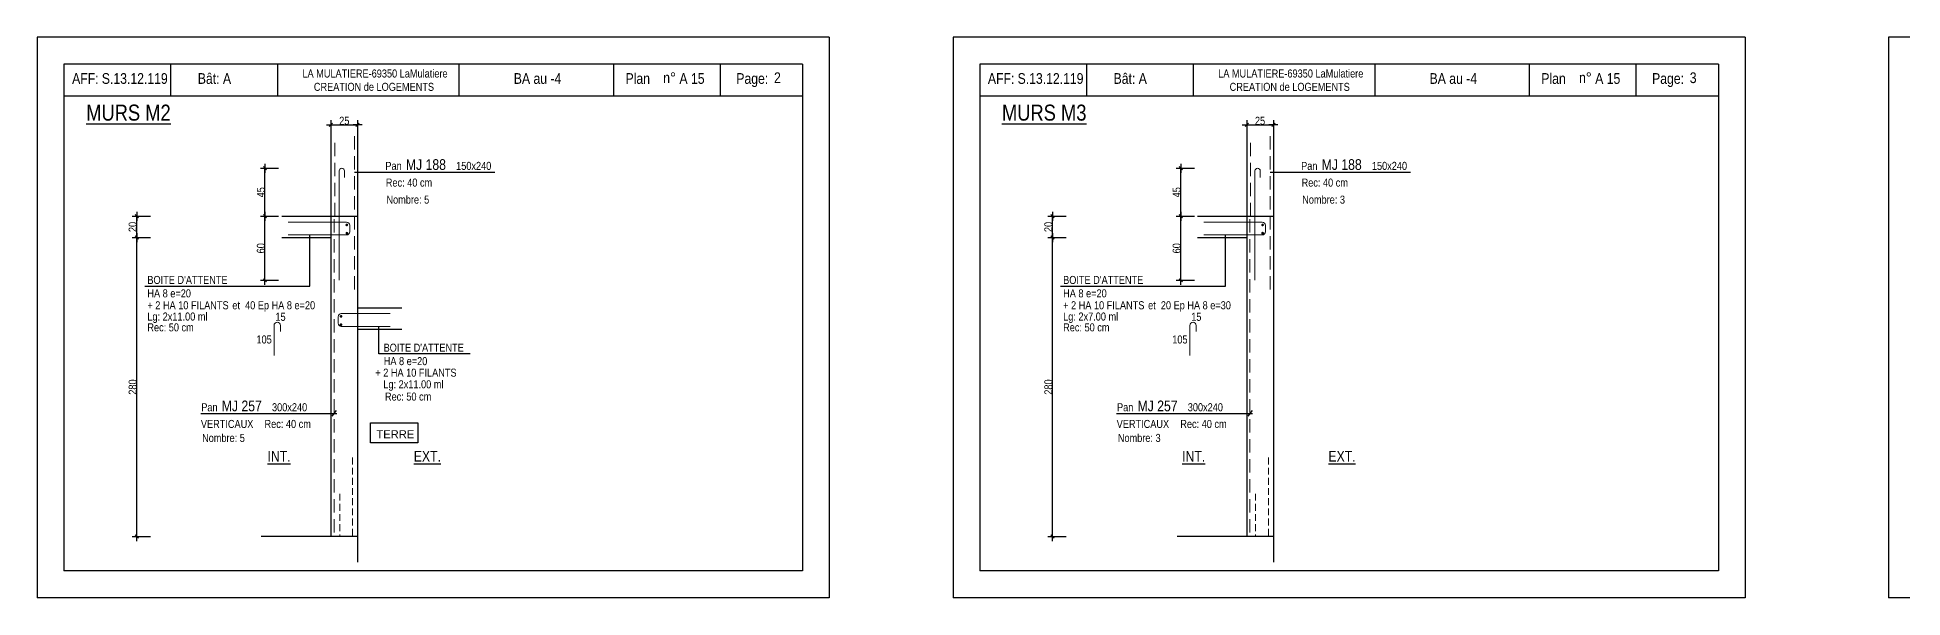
# Model space of a CAD drawing. Header units: metres. Extents: x -9927 to 45032, y -190416 to 12166.
# Drawn here: x 945 to 4442, y -140200 to -139150 of the extents above; entities that cross this region are included whole.
import ezdxf

# ---------------------------------------------------------------- set-up
doc = ezdxf.new("R2010")
doc.units = ezdxf.units.M
doc.header["$PDMODE"] = 65
doc.linetypes.add('CACHE2', pattern=[0.1875, 0.125, -0.0625])
doc.linetypes.add('CACHEx2', pattern=[19.05, 12.7, -6.35])
for name, color, linetype in [('01_cote_gen', 4, 'Continuous'), ('01_fenetres', 171, 'Continuous'), ('01_murs_coup', 5, 'Continuous'), ('01_sem', 42, 'Continuous'), ('01_texte', 230, 'Continuous'), ('AA_COTES', 2, 'Continuous')]:
    doc.layers.add(name, color=color, linetype=linetype)
doc.styles.add('MATTE_TXT', font='arial.ttf')
doc.styles.add('STYLE2', font='ARIALN.TTF')
doc.dimstyles.new('JB25', dxfattribs={"dimscale": 0.1, "dimtxt": 150, "dimasz": 17, "dimexe": 0.1, "dimexo": 0.1, "dimgap": 0.09, "dimtad": 1, "dimdec": 1, "dimlfac": 0.5, "dimdsep": 46, "dimtxsty": 'STYLE2', "dimblk1": 'BOND_G', "dimblk2": 'BOND_D', "dimsah": 1, "dimcen": 1.5, "dimdle": 0.01, "dimse1": 1, "dimse2": 1, "dimclrd": 4, "dimclre": 2, "dimclrt": 5, "dimadec": 0, "dimazin": 0, "dimtfac": 2.333333, "dimtdec": 1, "dimtix": 1, "dimtmove": 2, "dimatfit": 3, "dimldrblk": 'BOND_G', "dimfxl": 1, "dimtolj": 1, "dimtzin": 0, "dimarcsym": 0})

# ---------------------------------------------------------------- blocks, each defined once
blk = doc.blocks.new('BOND_G')
at = {"layer": 'AA_COTES', "color": 0}
for p, q in [((5, 0), (-5, 0)), ((1.8, 1.8), (-1.8, -1.8)), ((0, -5), (0, 15))]:
    blk.add_line(p, q, dxfattribs=at)
blk = doc.blocks.new('BOND_D')
at = {"layer": 'AA_COTES', "color": 0}
for p, q in [((5, 0), (-5, 0)), ((-1.8, -1.8), (1.8, 1.8)), ((0, 5), (0, -15))]:
    blk.add_line(p, q, dxfattribs=at)
blk = doc.blocks.new('*D1258')
at = {"layer": '01_cote_gen', "color": 4, "lineweight": -2, "transparency": 16777216}
blk.add_line((1131.4, -139523.4), (1131.4, -139486.8), dxfattribs=at)
at = {"layer": 'DEFPOINTS', "color": 0, "lineweight": 0, "transparency": 16777216}
for p in [(1131.4, -139485.1), (1156.9, -139485.1), (1156.9, -139525.1)]:
    blk.add_point(p, dxfattribs=at)
at = {"layer": '01_cote_gen', "color": 4, "lineweight": -2, "transparency": 16777216, "xscale": 1.7, "yscale": 1.7, "zscale": 1.7}
for name, p, rotation in [('BOND_D', (1131.4, -139485.1), 90), ('BOND_G', (1131.4, -139525.1), 270)]:
    blk.add_blockref(name, p, dxfattribs=dict(at, rotation=rotation))
at = {"layer": '01_cote_gen', "color": 5, "lineweight": 0, "transparency": 16777216, "insert": (1123.7, -139505.1), "char_height": 15, "attachment_point": 5, "rotation": 90, "style": 'STYLE2'}
blk.add_mtext('\\A1;20', dxfattribs=at)
blk = doc.blocks.new('*D1259')
at = {"layer": '01_cote_gen', "color": 4, "lineweight": -2, "transparency": 16777216}
blk.add_line((1371.8, -139483.4), (1371.8, -139396.8), dxfattribs=at)
at = {"layer": 'DEFPOINTS', "color": 0, "lineweight": 0, "transparency": 16777216}
for p in [(1371.8, -139395.1), (1501.5, -139395.1), (1464.9, -139485.1)]:
    blk.add_point(p, dxfattribs=at)
at = {"layer": '01_cote_gen', "color": 4, "lineweight": -2, "transparency": 16777216, "xscale": 1.7, "yscale": 1.7, "zscale": 1.7}
for name, p, rotation in [('BOND_D', (1371.8, -139395.1), 90), ('BOND_G', (1371.8, -139485.1), 270)]:
    blk.add_blockref(name, p, dxfattribs=dict(at, rotation=rotation))
at = {"layer": '01_cote_gen', "color": 5, "lineweight": 0, "transparency": 16777216, "insert": (1364.2, -139440.1), "char_height": 15, "attachment_point": 5, "rotation": 90, "style": 'STYLE2'}
blk.add_mtext('\\A1;45', dxfattribs=at)
blk = doc.blocks.new('*D1260')
at = {"layer": '01_cote_gen', "color": 4, "lineweight": -2, "transparency": 16777216}
blk.add_line((1497.2, -139313.8), (1543.8, -139313.8), dxfattribs=at)
at = {"layer": 'DEFPOINTS', "color": 0, "lineweight": 0, "transparency": 16777216}
for p in [(1495.5, -139314.3), (1545.5, -139313.8), (1545.5, -139314.3)]:
    blk.add_point(p, dxfattribs=at)
at = {"layer": '01_cote_gen', "color": 4, "lineweight": -2, "transparency": 16777216, "xscale": 1.7, "yscale": 1.7, "zscale": 1.7, "rotation": 180}
blk.add_blockref('BOND_G', (1495.5, -139313.8), dxfattribs=at)
at = {"layer": '01_cote_gen', "color": 4, "lineweight": -2, "transparency": 16777216, "xscale": 1.7, "yscale": 1.7, "zscale": 1.7}
blk.add_blockref('BOND_D', (1545.5, -139313.8), dxfattribs=at)
at = {"layer": '01_cote_gen', "color": 5, "lineweight": 0, "transparency": 16777216, "insert": (1520.5, -139306.2), "char_height": 15, "attachment_point": 5, "style": 'STYLE2'}
blk.add_mtext('\\A1;25', dxfattribs=at)
blk = doc.blocks.new('*D1261')
at = {"layer": '01_cote_gen', "color": 4, "lineweight": -2, "transparency": 16777216}
blk.add_line((1371.8, -139603.4), (1371.8, -139486.8), dxfattribs=at)
at = {"layer": 'DEFPOINTS', "color": 0, "lineweight": 0, "transparency": 16777216}
for p in [(1371.8, -139485.1), (1515.2, -139485.1), (1506.1, -139605.1)]:
    blk.add_point(p, dxfattribs=at)
at = {"layer": '01_cote_gen', "color": 4, "lineweight": -2, "transparency": 16777216, "xscale": 1.7, "yscale": 1.7, "zscale": 1.7}
for name, p, rotation in [('BOND_D', (1371.8, -139485.1), 90), ('BOND_G', (1371.8, -139605.1), 270)]:
    blk.add_blockref(name, p, dxfattribs=dict(at, rotation=rotation))
at = {"layer": '01_cote_gen', "color": 5, "lineweight": 0, "transparency": 16777216, "insert": (1364.2, -139545.1), "char_height": 15, "attachment_point": 5, "rotation": 90, "style": 'STYLE2'}
blk.add_mtext('\\A1;60', dxfattribs=at)
blk = doc.blocks.new('*D1262')
at = {"layer": '01_cote_gen', "color": 4, "lineweight": -2, "transparency": 16777216}
blk.add_line((1131.4, -140083.4), (1131.4, -139526.8), dxfattribs=at)
at = {"layer": 'DEFPOINTS', "color": 0, "lineweight": 0, "transparency": 16777216}
for p in [(1131.4, -139525.1), (1403.1, -139525.1), (1364.8, -140085.1)]:
    blk.add_point(p, dxfattribs=at)
at = {"layer": '01_cote_gen', "color": 4, "lineweight": -2, "transparency": 16777216, "xscale": 1.7, "yscale": 1.7, "zscale": 1.7}
for name, p, rotation in [('BOND_D', (1131.4, -139525.1), 90), ('BOND_G', (1131.4, -140085.1), 270)]:
    blk.add_blockref(name, p, dxfattribs=dict(at, rotation=rotation))
at = {"layer": '01_cote_gen', "color": 5, "lineweight": 0, "transparency": 16777216, "insert": (1123.7, -139805.1), "char_height": 15, "attachment_point": 5, "rotation": 90, "style": 'STYLE2'}
blk.add_mtext('\\A1;280', dxfattribs=at)
blk = doc.blocks.new('*D1263')
at = {"layer": '01_cote_gen', "color": 4, "lineweight": -2, "transparency": 16777216}
blk.add_line((2848.4, -139523.4), (2848.4, -139486.8), dxfattribs=at)
at = {"layer": 'DEFPOINTS', "color": 0, "lineweight": 0, "transparency": 16777216}
for p in [(2848.4, -139485.1), (2873.9, -139485.1), (2873.9, -139525.1)]:
    blk.add_point(p, dxfattribs=at)
at = {"layer": '01_cote_gen', "color": 4, "lineweight": -2, "transparency": 16777216, "xscale": 1.7, "yscale": 1.7, "zscale": 1.7}
for name, p, rotation in [('BOND_D', (2848.4, -139485.1), 90), ('BOND_G', (2848.4, -139525.1), 270)]:
    blk.add_blockref(name, p, dxfattribs=dict(at, rotation=rotation))
at = {"layer": '01_cote_gen', "color": 5, "lineweight": 0, "transparency": 16777216, "insert": (2840.7, -139505.1), "char_height": 15, "attachment_point": 5, "rotation": 90, "style": 'STYLE2'}
blk.add_mtext('\\A1;20', dxfattribs=at)
blk = doc.blocks.new('*D1264')
at = {"layer": '01_cote_gen', "color": 4, "lineweight": -2, "transparency": 16777216}
blk.add_line((3088.9, -139483.4), (3088.9, -139396.8), dxfattribs=at)
at = {"layer": 'DEFPOINTS', "color": 0, "lineweight": 0, "transparency": 16777216}
for p in [(3088.9, -139395.1), (3218.5, -139395.1), (3182, -139485.1)]:
    blk.add_point(p, dxfattribs=at)
at = {"layer": '01_cote_gen', "color": 4, "lineweight": -2, "transparency": 16777216, "xscale": 1.7, "yscale": 1.7, "zscale": 1.7}
for name, p, rotation in [('BOND_D', (3088.9, -139395.1), 90), ('BOND_G', (3088.9, -139485.1), 270)]:
    blk.add_blockref(name, p, dxfattribs=dict(at, rotation=rotation))
at = {"layer": '01_cote_gen', "color": 5, "lineweight": 0, "transparency": 16777216, "insert": (3081.2, -139440.1), "char_height": 15, "attachment_point": 5, "rotation": 90, "style": 'STYLE2'}
blk.add_mtext('\\A1;45', dxfattribs=at)
blk = doc.blocks.new('*D1265')
at = {"layer": '01_cote_gen', "color": 4, "lineweight": -2, "transparency": 16777216}
blk.add_line((3214.2, -139313.8), (3260.8, -139313.8), dxfattribs=at)
at = {"layer": 'DEFPOINTS', "color": 0, "lineweight": 0, "transparency": 16777216}
for p in [(3212.5, -139314.3), (3262.5, -139313.8), (3262.5, -139314.3)]:
    blk.add_point(p, dxfattribs=at)
at = {"layer": '01_cote_gen', "color": 4, "lineweight": -2, "transparency": 16777216, "xscale": 1.7, "yscale": 1.7, "zscale": 1.7, "rotation": 180}
blk.add_blockref('BOND_G', (3212.5, -139313.8), dxfattribs=at)
at = {"layer": '01_cote_gen', "color": 4, "lineweight": -2, "transparency": 16777216, "xscale": 1.7, "yscale": 1.7, "zscale": 1.7}
blk.add_blockref('BOND_D', (3262.5, -139313.8), dxfattribs=at)
at = {"layer": '01_cote_gen', "color": 5, "lineweight": 0, "transparency": 16777216, "insert": (3237.5, -139306.2), "char_height": 15, "attachment_point": 5, "style": 'STYLE2'}
blk.add_mtext('\\A1;25', dxfattribs=at)
blk = doc.blocks.new('*D1266')
at = {"layer": '01_cote_gen', "color": 4, "lineweight": -2, "transparency": 16777216}
blk.add_line((3088.9, -139603.4), (3088.9, -139486.8), dxfattribs=at)
at = {"layer": 'DEFPOINTS', "color": 0, "lineweight": 0, "transparency": 16777216}
for p in [(3088.9, -139485.1), (3232.2, -139485.1), (3223.1, -139605.1)]:
    blk.add_point(p, dxfattribs=at)
at = {"layer": '01_cote_gen', "color": 4, "lineweight": -2, "transparency": 16777216, "xscale": 1.7, "yscale": 1.7, "zscale": 1.7}
for name, p, rotation in [('BOND_D', (3088.9, -139485.1), 90), ('BOND_G', (3088.9, -139605.1), 270)]:
    blk.add_blockref(name, p, dxfattribs=dict(at, rotation=rotation))
at = {"layer": '01_cote_gen', "color": 5, "lineweight": 0, "transparency": 16777216, "insert": (3081.2, -139545.1), "char_height": 15, "attachment_point": 5, "rotation": 90, "style": 'STYLE2'}
blk.add_mtext('\\A1;60', dxfattribs=at)
blk = doc.blocks.new('*D1267')
at = {"layer": '01_cote_gen', "color": 4, "lineweight": -2, "transparency": 16777216}
blk.add_line((2848.4, -140083.4), (2848.4, -139526.8), dxfattribs=at)
at = {"layer": 'DEFPOINTS', "color": 0, "lineweight": 0, "transparency": 16777216}
for p in [(2848.4, -139525.1), (3120.1, -139525.1), (3081.9, -140085.1)]:
    blk.add_point(p, dxfattribs=at)
at = {"layer": '01_cote_gen', "color": 4, "lineweight": -2, "transparency": 16777216, "xscale": 1.7, "yscale": 1.7, "zscale": 1.7}
for name, p, rotation in [('BOND_D', (2848.4, -139525.1), 90), ('BOND_G', (2848.4, -140085.1), 270)]:
    blk.add_blockref(name, p, dxfattribs=dict(at, rotation=rotation))
at = {"layer": '01_cote_gen', "color": 5, "lineweight": 0, "transparency": 16777216, "insert": (2840.7, -139805.1), "char_height": 15, "attachment_point": 5, "rotation": 90, "style": 'STYLE2'}
blk.add_mtext('\\A1;280', dxfattribs=at)

msp = doc.modelspace()

# ---------------------------------------------------------------- linework, layer by layer
at = {"layer": '01_fenetres', "ltscale": 30}
for p, q in [((994.91, -139199.78), (994.91, -140149.78)), ((994.91, -139199.78), (994.91, -140149.78)), ((994.91, -139199.78), (994.91, -140149.78)), ((2379.91, -139199.78), (994.91, -139199.78)), ((1194.91, -139199.78), (1194.91, -139259.78)), ((1395.3, -139199.78), (1395.3, -139259.78)), ((1735.47, -139199.78), (1735.47, -139259.78)), ((2025.77, -139259.78), (2025.77, -139199.78)), ((2225.77, -139259.78), (2225.77, -139199.78)), ((2379.91, -139199.78), (2379.91, -140149.78)), ((2711.93, -139199.78), (2711.93, -140149.78)), ((2711.93, -139199.78), (2711.93, -140149.78)), ((2711.93, -139199.78), (2711.93, -140149.78)), ((4096.93, -139199.78), (2711.93, -139199.78)), ((2911.93, -139199.78), (2911.93, -139259.78)), ((3112.33, -139199.78), (3112.33, -139259.78)), ((3452.5, -139199.78), (3452.5, -139259.78)), ((3742.8, -139259.78), (3742.8, -139199.78)), ((3942.8, -139259.78), (3942.8, -139199.78)), ((4096.93, -139199.78), (4096.93, -140149.78)), ((2379.91, -139259.78), (994.91, -139259.78)), ((4096.93, -139259.78), (2711.93, -139259.78)), ((2379.91, -140149.78), (994.91, -140149.78)), ((4096.93, -140149.78), (2711.93, -140149.78))]:
    msp.add_line(p, q, dxfattribs=at)
at = {"layer": '01_murs_coup'}
for p, q in [((1495.51, -139314.28), (1495.51, -139485.06)), ((1545.51, -139314.28), (1545.51, -140133.34)), ((3212.53, -139314.28), (3212.53, -139485.06)), ((3262.53, -139314.28), (3262.53, -140133.34)), ((1403.08, -139485.06), (1545.51, -139485.06)), ((1495.51, -139485.06), (1495.51, -140085.06)), ((3120.1, -139485.06), (3262.53, -139485.06)), ((3212.53, -139485.06), (3212.53, -140085.06)), ((1403.08, -139525.06), (1495.51, -139525.06)), ((3120.1, -139525.06), (3212.53, -139525.06)), ((1545.51, -139656.43), (1628.14, -139656.43)), ((1545.51, -139696.43), (1628.14, -139696.43)), ((1545.51, -140085.06), (1364.83, -140085.06)), ((3262.53, -140085.06), (3081.86, -140085.06))]:
    msp.add_line(p, q, dxfattribs=at)
at = {"layer": '01_sem', "color": 5, "linetype": 'CACHE2', "lineweight": 0, "ltscale": 200}
for p, q in [((1539.51, -139335.06), (1539.51, -139635.06)), ((3256.53, -139335.06), (3256.53, -139635.06)), ((1501.51, -139490.39), (1501.51, -140085.06)), ((3218.53, -139490.39), (3218.53, -140085.06))]:
    msp.add_line(p, q, dxfattribs=at)
at = {"layer": '01_sem', "color": 2, "linetype": 'CACHE2', "lineweight": 0, "ltscale": 200}
for p, q in [((1502.75, -139485.06), (1502.75, -139342.11)), ((3219.78, -139485.06), (3219.78, -139342.11))]:
    msp.add_line(p, q, dxfattribs=at)
at = {"layer": '01_sem', "color": 2, "lineweight": 0, "ltscale": 7}
for p, q in [((1510.83, -139400.06), (1510.83, -139605.06)), ((1520.83, -139400.06), (1520.83, -139412.36)), ((3227.86, -139400.06), (3227.86, -139605.06)), ((3237.86, -139400.06), (3237.86, -139412.36)), ((1524.72, -139496.06), (1415.18, -139496.06)), ((1530.72, -139502.06), (1530.72, -139514.06)), ((3241.75, -139496.06), (3132.2, -139496.06)), ((3247.75, -139502.06), (3247.75, -139514.06)), ((1524.72, -139520.06), (1415.18, -139520.06)), ((3241.75, -139520.06), (3132.2, -139520.06)), ((1388.82, -139689.59), (1388.82, -139745.74)), ((1400.82, -139689.59), (1400.82, -139700.8)), ((1508.9, -139673.43), (1508.9, -139685.43)), ((1514.9, -139667.43), (1606.44, -139667.43)), ((3105.85, -139689.59), (3105.85, -139745.74)), ((3117.85, -139689.59), (3117.85, -139700.8)), ((1514.9, -139691.43), (1606.44, -139691.43))]:
    msp.add_line(p, q, dxfattribs=at)
at = {"layer": '01_sem', "color": 2, "linetype": 'CACHEx2', "lineweight": 0}
for p, q in [((1536.11, -139937.4), (1536.11, -140085.06)), ((3253.14, -139937.4), (3253.14, -140085.06)), ((1512.22, -140005.06), (1512.22, -140085.06)), ((3229.24, -140005.06), (3229.24, -140085.06))]:
    msp.add_line(p, q, dxfattribs=at)
at = {"layer": '01_sem', "color": 2, "lineweight": 0, "ltscale": 7, "const_width": 2.5, "flags": 128}
for points in [[(1526.45, -139501.38, -1), (1523.95, -139501.38, -1)], [(1526.52, -139516.71, -1), (1524.02, -139516.71, -1)], [(3243.48, -139501.38, -1), (3240.98, -139501.38, -1)], [(3243.55, -139516.71, -1), (3241.05, -139516.71, -1)], [(1513.1, -139688.09, 1), (1515.6, -139688.09, 1)], [(1513.17, -139672.76, 1), (1515.67, -139672.76, 1)]]:
    msp.add_lwpolyline(points, format="xyb", close=True, dxfattribs=at)
at = {"layer": '01_sem', "color": 2, "lineweight": 0, "ltscale": 7}
for centre, radius, start, end in [((1515.83, -139400.06), 5, 90, 180), ((1515.83, -139400.06), 5, 0, 90), ((3232.86, -139400.06), 5, 90, 180), ((3232.86, -139400.06), 5, 0, 90), ((1524.72, -139502.06), 6, 0, 90), ((1524.72, -139514.06), 6, 270, 0), ((3241.75, -139502.06), 6, 0, 90), ((3241.75, -139514.06), 6, 270, 0), ((1394.82, -139689.59), 6, 90, 180), ((1394.82, -139689.59), 6, 0, 90), ((1514.9, -139673.43), 6, 90, 180), ((1514.9, -139685.43), 6, 180, 270), ((3111.85, -139689.59), 6, 90, 180), ((3111.85, -139689.59), 6, 0, 90)]:
    msp.add_arc(centre, radius, start, end, dxfattribs=at)
at = {"layer": '01_texte', "ltscale": 30}
for p, q in [((944.91, -139149.78), (944.91, -140199.78)), ((2429.91, -139149.78), (944.91, -139149.78)), ((2429.91, -139149.78), (2429.91, -140199.78)), ((2661.93, -139149.78), (2661.93, -140199.78)), ((4146.93, -139149.78), (2661.93, -139149.78)), ((4146.93, -139149.78), (4146.93, -140199.78)), ((4416.08, -139149.78), (4416.08, -140199.78)), ((5901.08, -139149.78), (4416.08, -139149.78)), ((2429.91, -140199.78), (944.91, -140199.78)), ((4146.93, -140199.78), (2661.93, -140199.78)), ((5901.08, -140199.78), (4416.08, -140199.78))]:
    msp.add_line(p, q, dxfattribs=at)
at = {"layer": '01_texte'}
for p, q in [((1539.51, -139402.31), (1802.49, -139402.31)), ((3256.53, -139402.31), (3519.52, -139402.31)), ((1455.59, -139615.77), (1455.59, -139520.06)), ((3172.62, -139615.77), (3172.62, -139520.06)), ((1146.3, -139615.77), (1455.59, -139615.77)), ((2863.32, -139615.77), (3172.62, -139615.77)), ((1585.43, -139742.72), (1585.43, -139691.43)), ((1756.65, -139742.72), (1585.43, -139742.72)), ((1251.5, -139854.58), (1506.24, -139854.58)), ((1505.56, -139849.3), (1497.37, -139859.85)), ((2968.52, -139854.58), (3223.26, -139854.58)), ((3222.59, -139849.3), (3214.39, -139859.85))]:
    msp.add_line(p, q, dxfattribs=at)
at = {"layer": '01_texte', "elevation": 9.99}
msp.add_lwpolyline([(1569.65, -139872.39), (1658.24, -139872.39), (1658.24, -139909.68), (1569.65, -139909.68)], close=True, dxfattribs=at)

# ---------------------------------------------------------------- texts
at = {"layer": '01_texte'}
for s, height, style, p in [('AFF:', 20, 'STYLE2', (1010.2, -139236.93)), ('S.13.12.119', 20, 'STYLE2', (1065.87, -139236.93)), ('Bât: A', 20, 'STYLE2', (1245.84, -139236.93)), ('LA MULATIERE-69350 LaMulatiere', 15, 'STYLE2', (1442, -139225.06)), ('CREATION de LOGEMENTS', 15, 'STYLE2', (1463.48, -139250.06)), ('BA au -4', 20, 'STYLE2', (1838.3, -139236.93)), ('Plan', 20, 'STYLE2', (2047.82, -139236.93)), ('n%%D', 20, 'STYLE2', (2118.5, -139235.49)), ('A 15', 20, 'STYLE2', (2148.85, -139236.93)), ('Page:', 20, 'STYLE2', (2255.49, -139236.93)), ('2', 20, 'STYLE2', (2326.17, -139235.49)), ('AFF:', 20, 'STYLE2', (2727.23, -139236.93)), ('S.13.12.119', 20, 'STYLE2', (2782.89, -139236.93)), ('Bât: A', 20, 'STYLE2', (2962.87, -139236.93)), ('LA MULATIERE-69350 LaMulatiere', 15, 'STYLE2', (3159.02, -139225.06)), ('CREATION de LOGEMENTS', 15, 'STYLE2', (3180.51, -139250.06)), ('BA au -4', 20, 'STYLE2', (3555.32, -139236.93)), ('Plan', 20, 'STYLE2', (3764.84, -139236.93)), ('n%%D', 20, 'STYLE2', (3835.53, -139235.49)), ('A 15', 20, 'STYLE2', (3865.87, -139236.93)), ('Page:', 20, 'STYLE2', (3972.51, -139236.93)), ('3', 20, 'STYLE2', (4043.2, -139235.49)), ('%%UMURS M2', 30, 'STYLE2', (1036.54, -139305.86)), ('%%UMURS M3', 30, 'STYLE2', (2753.57, -139305.86)), (' Pan    ', 15, 'STYLE2', (1592.74, -139398.19)), ('MJ 188', 20, 'STYLE2', (1635.97, -139398.19)), ('150x240', 15, 'STYLE2', (1730.19, -139398.19)), (' Pan    ', 15, 'STYLE2', (3309.77, -139398.19)), ('MJ 188', 20, 'STYLE2', (3353, -139398.19)), ('150x240', 15, 'STYLE2', (3447.22, -139398.19)), ('Rec: 40 cm', 15, 'STYLE2', (1598.38, -139429.47)), ('Nombre: 5', 15, 'STYLE2', (1599.53, -139461.38)), ('Rec: 40 cm', 15, 'STYLE2', (3315.41, -139429.47)), ('Nombre: 3', 15, 'STYLE2', (3316.56, -139461.38)), ("BOITE D'ATTENTE", 15, 'STYLE2', (1151.3, -139611.9)), ("BOITE D'ATTENTE", 15, 'STYLE2', (2868.32, -139611.9)), ('+ 2 HA 10 FILANTS', 15, 'STYLE2', (1151.3, -139659.35)), ('HA 8 e=20', 15, 'STYLE2', (1151.3, -139637.05)), ('et  40 Ep HA 8 e=20', 15, 'STYLE2', (1310.58, -139659.35)), ('+ 2 HA 10 FILANTS', 15, 'STYLE2', (2868.32, -139659.35)), ('HA 8 e=20', 15, 'STYLE2', (2868.32, -139637.05)), ('et  20 Ep HA 8 e=30', 15, 'STYLE2', (3027.6, -139659.35)), ('Lg: 2x11.00 ml', 15, 'STYLE2', (1151.3, -139680.48)), ('Rec: 50 cm', 15, 'STYLE2', (1151.3, -139700.77)), ('15', 15, 'STYLE2', (1391.38, -139680.99)), ('Lg: 2x7.00 ml', 15, 'STYLE2', (2868.32, -139680.48)), ('Rec: 50 cm', 15, 'STYLE2', (2868.32, -139700.77)), ('15', 15, 'STYLE2', (3108.41, -139680.99)), ('105', 15, 'STYLE2', (1355.85, -139723.47)), ("BOITE D'ATTENTE", 15, 'STYLE2', (1594.18, -139738.85)), ('105', 15, 'STYLE2', (3072.87, -139723.47)), ('HA 8 e=20', 15, 'STYLE2', (1594.48, -139764)), ('+ 2 HA 10 FILANTS', 15, 'STYLE2', (1578.67, -139785.62)), ('Lg: 2x11.00 ml', 15, 'STYLE2', (1593.72, -139807.43)), ('MJ 257 ', 20, 'STYLE2', (1290.74, -139850.46)), ('Rec: 50 cm', 15, 'STYLE2', (1596.74, -139830.46)), ('MJ 257 ', 20, 'STYLE2', (3007.76, -139850.46)), (' Pan    ', 15, 'STYLE2', (1247.51, -139850.46)), ('300x240', 15, 'STYLE2', (1384.96, -139850.46)), (' Pan    ', 15, 'STYLE2', (2964.53, -139850.46)), ('300x240', 15, 'STYLE2', (3101.98, -139850.46)), ('VERTICAUX', 15, 'STYLE2', (1251.66, -139881.74)), ('Nombre: 5', 15, 'STYLE2', (1253.86, -139907.95)), ('Rec: 40 cm', 15, 'STYLE2', (1370.96, -139881.74)), ('TERRE', 15, 'MATTE_TXT', (1580.69, -139900.99, 9.99)), ('VERTICAUX', 15, 'STYLE2', (2968.69, -139881.74)), ('Nombre: 3', 15, 'STYLE2', (2970.88, -139907.95)), ('Rec: 40 cm', 15, 'STYLE2', (3087.99, -139881.74)), ('%%UINT.', 20, 'STYLE2', (1376.5, -139944.79)), ('%%UEXT.', 20, 'STYLE2', (1650.8, -139944.79)), ('%%UINT.', 20, 'STYLE2', (3091.45, -139944.79)), ('%%UEXT.', 20, 'STYLE2', (3365.75, -139944.79))]:
    msp.add_text(s, height=height, dxfattribs=dict(at, style=style)).set_placement(p)

# ---------------------------------------------------------------- dimensions: what is measured, and where the dimension line sits
at = {"layer": '01_cote_gen', "lineweight": 0}
for base, p1, p2, picture, middle in [((1545.51, -139313.83), (1495.51, -139314.28), (1545.51, -139314.28), '*D1260', (1520.51, -139306.16)), ((3262.53, -139313.83), (3212.53, -139314.28), (3262.53, -139314.28), '*D1265', (3237.53, -139306.16))]:
    dim = msp.add_linear_dim(base=base, p1=p1, p2=p2, dimstyle='JB25', dxfattribs=at)
    dim.commit()
    dim.dimension.update_dxf_attribs({"geometry": picture, "text_midpoint": middle})
for base, p1, p2, picture, middle in [((1371.83, -139395.06), (1464.93, -139485.06), (1501.51, -139395.06), '*D1259', (1364.19, -139440.06)), ((3088.85, -139395.06), (3181.96, -139485.06), (3218.53, -139395.06), '*D1264', (3081.22, -139440.06)), ((1131.38, -139485.06), (1156.88, -139525.06), (1156.88, -139485.06), '*D1258', (1123.71, -139505.06)), ((1371.83, -139485.06), (1506.07, -139605.06), (1515.18, -139485.06), '*D1261', (1364.16, -139545.06)), ((2848.4, -139485.06), (2873.9, -139525.06), (2873.9, -139485.06), '*D1263', (2840.74, -139505.06)), ((3088.85, -139485.06), (3223.09, -139605.06), (3232.21, -139485.06), '*D1266', (3081.18, -139545.06)), ((1131.38, -139525.06), (1364.83, -140085.06), (1403.08, -139525.06), '*D1262', (1123.71, -139805.06)), ((2848.4, -139525.06), (3081.86, -140085.06), (3120.1, -139525.06), '*D1267', (2840.74, -139805.06))]:
    dim = msp.add_linear_dim(base=base, p1=p1, p2=p2, angle=90, dimstyle='JB25', dxfattribs=at)
    dim.commit()
    dim.dimension.update_dxf_attribs({"geometry": picture, "text_midpoint": middle})

doc.saveas('drawing.dxf')
